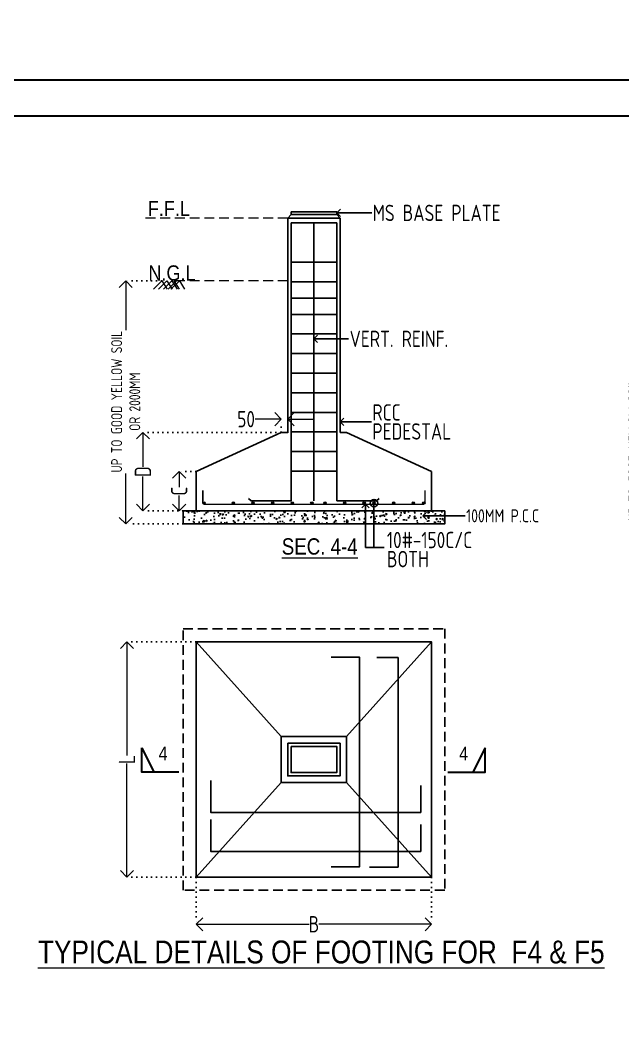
# Model space of a CAD drawing. Header units: inches. Extents: x -605 to 2991212, y -2872845 to 0.
# Drawn here: x 2405905 to 2415120, y -2129042 to -2113589 of the extents above; entities that cross this region are included whole.
import ezdxf
from ezdxf import colors
from ezdxf.entities.mleader import LeaderData, LeaderLine
from ezdxf.enums import TextEntityAlignment as Align
from ezdxf.math import Vec2, Vec3

# ---------------------------------------------------------------- set-up
doc = ezdxf.new("R2010")
doc.units = ezdxf.units.IN
doc.header["$LTSCALE"] = 600
doc.header["$MEASUREMENT"] = 0
for name, pattern in [('DASHED2', [0.375, 0.25, -0.125]), ('DOT2', [0.125, 0, -0.125]), ('HIDDEN', [0.375, 0.25, -0.125])]:
    doc.linetypes.add(name, pattern=pattern)
for name, color, linetype, lineweight in [('BLOCK', 7, 'Continuous', 30), ('L4', 4, 'Continuous', 30), ('PV_TEXT_ROMANS', 7, 'Continuous', 0), ('rDIMension', 1, 'Continuous', 18), ('rPCC DASH', 9, 'HIDDEN', 15), ('rRCC 1', 3, 'Continuous', 25), ('rRCC 2', 40, 'Continuous', 15), ('rREINF 1', 1, 'Continuous', 25), ('rSHEET', 2, 'Continuous', 30), ('TEXT3', 7, 'Continuous', 30), ('TEXT6', 6, 'Continuous', 50)]:
    doc.layers.add(name, color=color, linetype=linetype, lineweight=lineweight)
doc.layers.add('S&T_HATCH', color=7, linetype='Continuous')
doc.styles.add('DIM', font='geniso.shx', dxfattribs={"width": 0.85})
doc.styles.add('J.P', font='ARIALN.TTF')
doc.styles.add('ROMANS', font='arial.ttf')
doc.styles.add('TEXT3', font='geniso.shx')
doc.dimstyles.new('ST-150', dxfattribs={"dimscale": 75, "dimtxt": 3, "dimasz": 2, "dimexe": 0.18, "dimexo": 0.0625, "dimgap": 0.2, "dimtad": 0, "dimdec": 0, "dimlfac": 2, "dimzin": 0, "dimdsep": 46, "dimtxsty": 'DIM', "dimblk": 'OPEN90', "dimcen": 0.09, "dimclrd": 256, "dimclrt": 7, "dimadec": 0, "dimazin": 0, "dimtfac": 1, "dimtdec": 0, "dimtofl": 0, "dimtmove": 0, "dimatfit": 3, "dimldrblk": 'OPEN90', "dimfxl": 1, "dimtolj": 1, "dimtzin": 0, "dimlwd": -1, "dimarcsym": 0})
doc.dimstyles.new('ST-50', dxfattribs={"dimscale": 100, "dimtxt": 2.5, "dimasz": 2, "dimexe": 0.18, "dimexo": 0.0625, "dimgap": 0.2, "dimtad": 0, "dimdec": 0, "dimlfac": 0.5, "dimzin": 0, "dimdsep": 46, "dimtxsty": 'DIM', "dimblk": 'OPEN90', "dimcen": 0.09, "dimclrd": 256, "dimclrt": 7, "dimadec": 0, "dimazin": 0, "dimtfac": 1, "dimtdec": 0, "dimtofl": 0, "dimtmove": 0, "dimatfit": 3, "dimldrblk": 'OPEN90', "dimfxl": 1, "dimtolj": 1, "dimtzin": 0, "dimlwd": -1, "dimarcsym": 0})

# ---------------------------------------------------------------- blocks, each defined once
blk = doc.blocks.new('_Open90')
at = {"color": 0, "linetype": 'ByBlock', "lineweight": -2}
for p, q in [((0, 0), (-1, 0)), ((-0.5, 0.5), (0, 0)), ((0, 0), (-0.5, -0.5))]:
    blk.add_line(p, q, dxfattribs=at)
blk = doc.blocks.new('*D26')
at = {"layer": 'Defpoints', "color": 0, "transparency": 16777216}
for p in [(2415430.485685596, -2118319.388490241), (2417313.856515855, -2118319.388490241), (2416309.080158251, -2122038.75070805)]:
    blk.add_point(p, dxfattribs=at)
at = {"layer": 'rDIMension', "color": 0, "linetype": 'DOT2', "lineweight": -2, "transparency": 16777216}
for p, q in [((2417307.606515855, -2118319.388490241), (2415412.485685596, -2118319.388490241)), ((2416302.830158251, -2122038.75070805), (2415412.485685596, -2122038.75070805))]:
    blk.add_line(p, q, dxfattribs=at)
at = {"layer": 'rDIMension', "transparency": 16777216}
for p, q in [((2415430.485685596, -2118519.388490241), (2415430.485685596, -2119071.14888398)), ((2415430.485685596, -2121838.75070805), (2415430.485685596, -2121264.492983981))]:
    blk.add_line(p, q, dxfattribs=at)
at = {"layer": 'rDIMension', "transparency": 16777216, "xscale": 200, "yscale": 200, "zscale": 200}
for p, rotation in [((2415430.485685596, -2118319.388490241), 90), ((2415430.485685596, -2122038.75070805), 270)]:
    blk.add_blockref('_Open90', p, dxfattribs=dict(at, rotation=rotation))
at = {"layer": 'rDIMension', "color": 7, "transparency": 16777216, "insert": (2415430.485685595, -2120167.82093398), "char_height": 250, "attachment_point": 5, "rotation": 90, "style": 'DIM'}
blk.add_mtext('\\A1;{\\H0.66667x;UP TO GOOD YELLOW SOIL\\POR 2000MM}', dxfattribs=at)
blk = doc.blocks.new('*D483')
at = {"layer": 'Defpoints', "color": 0, "linetype": 'ByBlock'}
for p in [(2407518.172518613, -2117579.841389418), (2408071.543348868, -2117579.841389418), (2408396.766991268, -2121299.203607227)]:
    blk.add_point(p, dxfattribs=at)
at = {"layer": 'rDIMension', "color": 0, "linetype": 'DOT2', "lineweight": -2}
for p, q in [((2408065.293348868, -2117579.841389418), (2407500.172518613, -2117579.841389418)), ((2408390.516991268, -2121299.203607227), (2407500.172518613, -2121299.203607227))]:
    blk.add_line(p, q, dxfattribs=at)
at = {"layer": 'rDIMension'}
for p, q in [((2407518.172518613, -2117779.841389418), (2407518.172518613, -2118331.601783158)), ((2407518.172518613, -2121099.203607227), (2407518.172518613, -2120524.945883159))]:
    blk.add_line(p, q, dxfattribs=at)
at = {"layer": 'rDIMension', "linetype": 'ByBlock', "xscale": 200, "yscale": 200, "zscale": 200}
for p, rotation in [((2407518.172518613, -2117579.841389418), 90), ((2407518.172518613, -2121299.203607227), 270)]:
    blk.add_blockref('_Open90', p, dxfattribs=dict(at, rotation=rotation))
at = {"layer": 'rDIMension', "color": 7, "linetype": 'ByBlock', "insert": (2407518.172518613, -2119428.273833159), "char_height": 250, "attachment_point": 5, "rotation": 90, "style": 'DIM'}
blk.add_mtext('\\A1;{\\H0.66667x;UP TO GOOD YELLOW SOIL\\POR 2000MM}', dxfattribs=at)
blk = doc.blocks.new('*D484')
at = {"layer": 'Defpoints', "color": 0, "linetype": 'ByBlock'}
for p in [(2409896.766991257, -2119695.393636094), (2409896.766991257, -2119899.203607227), (2409996.766991257, -2119899.203607227)]:
    blk.add_point(p, dxfattribs=at)
at = {"layer": 'rDIMension'}
for p, q in [((2409696.766991257, -2119695.393636094), (2409496.766991257, -2119695.393636094)), ((2410196.766991257, -2119695.393636094), (2410396.766991257, -2119695.393636094))]:
    blk.add_line(p, q, dxfattribs=at)
at = {"layer": 'rDIMension', "color": 0, "linetype": 'DOT2', "lineweight": -2}
for p, q in [((2409896.766991257, -2119892.953607227), (2409896.766991257, -2119677.393636094)), ((2409996.766991257, -2119892.953607227), (2409996.766991257, -2119677.393636094))]:
    blk.add_line(p, q, dxfattribs=at)
at = {"layer": 'rDIMension', "linetype": 'ByBlock', "xscale": 200, "yscale": 200, "zscale": 200}
blk.add_blockref('_Open90', (2409896.766991257, -2119695.393636094), dxfattribs=at)
at = {"layer": 'rDIMension', "linetype": 'ByBlock', "xscale": 200, "yscale": 200, "zscale": 200, "rotation": 180}
blk.add_blockref('_Open90', (2409996.766991257, -2119695.393636094), dxfattribs=at)
at = {"layer": 'rDIMension', "color": 7, "linetype": 'ByBlock', "insert": (2409359.80832984, -2119695.393636094), "char_height": 250, "attachment_point": 5, "style": 'DIM'}
blk.add_mtext('\\A1;50', dxfattribs=at)
blk = doc.blocks.new('*D485')
at = {"layer": 'Defpoints', "color": 0, "linetype": 'ByBlock'}
for p in [(2408336.383047216, -2120499.203607227), (2408596.766991268, -2120499.203607227), (2408596.766991268, -2121099.203607226)]:
    blk.add_point(p, dxfattribs=at)
at = {"layer": 'rDIMension', "color": 0, "linetype": 'DOT2', "lineweight": -2}
for p, q in [((2408590.516991268, -2120499.203607227), (2408318.383047216, -2120499.203607227)), ((2408590.516991268, -2121099.203607226), (2408318.383047216, -2121099.203607226))]:
    blk.add_line(p, q, dxfattribs=at)
at = {"layer": 'rDIMension'}
for p, q in [((2408336.383047216, -2120699.203607227), (2408336.383047216, -2120736.703607227)), ((2408336.383047216, -2120899.203607226), (2408336.383047216, -2120861.703607227))]:
    blk.add_line(p, q, dxfattribs=at)
at = {"layer": 'rDIMension', "linetype": 'ByBlock', "xscale": 200, "yscale": 200, "zscale": 200}
for p, rotation in [((2408336.383047216, -2120499.203607227), 90), ((2408336.383047216, -2121099.203607226), 270)]:
    blk.add_blockref('_Open90', p, dxfattribs=dict(at, rotation=rotation))
at = {"layer": 'rDIMension', "color": 7, "linetype": 'ByBlock', "insert": (2408336.383047216, -2120799.203607227), "char_height": 250, "attachment_point": 5, "rotation": 90, "style": 'DIM'}
blk.add_mtext('\\A1;C', dxfattribs=at)
blk = doc.blocks.new('*D486')
at = {"layer": 'Defpoints', "color": 0, "linetype": 'ByBlock'}
for p in [(2407781.148828698, -2119899.203607227), (2409896.766991257, -2119899.203607227), (2408396.766991268, -2121099.203607227)]:
    blk.add_point(p, dxfattribs=at)
at = {"layer": 'rDIMension', "color": 0, "linetype": 'DOT2', "lineweight": -2}
for p, q in [((2409890.516991257, -2119899.203607227), (2407763.148828698, -2119899.203607227)), ((2408390.516991268, -2121099.203607227), (2407763.148828698, -2121099.203607227))]:
    blk.add_line(p, q, dxfattribs=at)
at = {"layer": 'rDIMension'}
for p, q in [((2407781.148828698, -2120099.203607227), (2407781.148828698, -2120426.078607227)), ((2407781.148828698, -2120899.203607227), (2407781.148828698, -2120572.328607227))]:
    blk.add_line(p, q, dxfattribs=at)
at = {"layer": 'rDIMension', "linetype": 'ByBlock', "xscale": 200, "yscale": 200, "zscale": 200}
for p, rotation in [((2407781.148828698, -2119899.203607227), 90), ((2407781.148828698, -2121099.203607227), 270)]:
    blk.add_blockref('_Open90', p, dxfattribs=dict(at, rotation=rotation))
at = {"layer": 'rDIMension', "color": 7, "linetype": 'ByBlock', "insert": (2407781.148828698, -2120499.203607227), "char_height": 250, "attachment_point": 5, "rotation": 90, "style": 'DIM'}
blk.add_mtext('\\A1;D', dxfattribs=at)
blk = doc.blocks.new('*D487')
at = {"layer": 'Defpoints', "color": 0, "linetype": 'ByBlock'}
for p in [(2408596.766991268, -2123105.360755669), (2407537.28050283, -2126705.360755669), (2408596.766991268, -2126705.360755669)]:
    blk.add_point(p, dxfattribs=at)
at = {"layer": 'rDIMension', "color": 0, "linetype": 'DOT2', "lineweight": -2}
for p, q in [((2408590.516991268, -2123105.360755669), (2407519.28050283, -2123105.360755669)), ((2408590.516991268, -2126705.360755669), (2407519.28050283, -2126705.360755669))]:
    blk.add_line(p, q, dxfattribs=at)
at = {"layer": 'rDIMension'}
for p, q in [((2407537.28050283, -2123305.360755669), (2407537.28050283, -2124842.860755669)), ((2407537.28050283, -2126505.360755669), (2407537.28050283, -2124967.860755669))]:
    blk.add_line(p, q, dxfattribs=at)
at = {"layer": 'rDIMension', "linetype": 'ByBlock', "xscale": 200, "yscale": 200, "zscale": 200}
for p, rotation in [((2407537.28050283, -2123105.360755669), 90), ((2407537.28050283, -2126705.360755669), 270)]:
    blk.add_blockref('_Open90', p, dxfattribs=dict(at, rotation=rotation))
at = {"layer": 'rDIMension', "color": 7, "linetype": 'ByBlock', "insert": (2407537.28050283, -2124905.360755669), "char_height": 250, "attachment_point": 5, "rotation": 90, "style": 'DIM'}
blk.add_mtext('\\A1;L', dxfattribs=at)
blk = doc.blocks.new('*D488')
at = {"layer": 'Defpoints', "color": 0, "linetype": 'ByBlock'}
for p in [(2408596.766991268, -2126705.360755669), (2412196.766991267, -2126705.360755669), (2412196.766991267, -2127426.44806709)]:
    blk.add_point(p, dxfattribs=at)
at = {"layer": 'rDIMension', "color": 0, "linetype": 'DOT2', "lineweight": -2}
for p, q in [((2408596.766991268, -2126711.610755669), (2408596.766991268, -2127444.44806709)), ((2412196.766991267, -2126711.610755669), (2412196.766991267, -2127444.44806709))]:
    blk.add_line(p, q, dxfattribs=at)
at = {"layer": 'rDIMension'}
for p, q in [((2408796.766991268, -2127426.44806709), (2410323.641991268, -2127426.44806709)), ((2411996.766991267, -2127426.44806709), (2410469.891991268, -2127426.44806709))]:
    blk.add_line(p, q, dxfattribs=at)
at = {"layer": 'rDIMension', "linetype": 'ByBlock', "xscale": 200, "yscale": 200, "zscale": 200, "rotation": 180}
blk.add_blockref('_Open90', (2408596.766991268, -2127426.44806709), dxfattribs=at)
at = {"layer": 'rDIMension', "linetype": 'ByBlock', "xscale": 200, "yscale": 200, "zscale": 200}
blk.add_blockref('_Open90', (2412196.766991267, -2127426.44806709), dxfattribs=at)
at = {"layer": 'rDIMension', "color": 7, "linetype": 'ByBlock', "insert": (2410396.766991268, -2127426.44806709), "char_height": 250, "attachment_point": 5, "style": 'DIM'}
blk.add_mtext('\\A1;B', dxfattribs=at)
blk = doc.blocks.new('SMH-1')
at = {"layer": 'L4'}
for points in [[(0, 0), (814.6229330631322, 0), (814.6229330631322, 534.8206034718023)], [(814.6229330631322, 534.8206034718023), (546.0281598753063, 0)]]:
    blk.add_lwpolyline(points, dxfattribs=at)
at = {"layer": 'TEXT6', "style": 'ROMANS', "width": 0.85}
blk.add_attdef('SEC', text='', height=300, dxfattribs=at).set_placement((346.3707409001945, 410.1505165286653), align=Align.MIDDLE_CENTER)
blk = doc.blocks.new('_DotBlank')
at = {"color": 0, "linetype": 'ByBlock', "lineweight": -2}
blk.add_line((-0.5, 0), (-1, 0), dxfattribs=at)
blk.add_circle((0, 0), 0.5, dxfattribs=at)

msp = doc.modelspace()

# ---------------------------------------------------------------- hatches: boundary and pattern name
at = {"layer": 'rRCC 2'}
h = msp.add_hatch(color=256, dxfattribs=at)
h.dxf.hatch_style = 1
edge = h.paths.add_edge_path()
edge.add_arc((2408715.467771207, -2120980.502827287), 18.70077993899758, 0, 360)
h = msp.add_hatch(color=256, dxfattribs=at)
h.dxf.hatch_style = 1
edge = h.paths.add_edge_path()
edge.add_arc((2409165.467771197, -2120980.502827287), 18.70077993899758, 0, 360)
h = msp.add_hatch(color=256, dxfattribs=at)
h.dxf.hatch_style = 1
edge = h.paths.add_edge_path()
edge.add_arc((2409465.467771197, -2120980.502827287), 18.70077993899758, 0, 360)
h = msp.add_hatch(color=256, dxfattribs=at)
h.dxf.hatch_style = 1
edge = h.paths.add_edge_path()
edge.add_arc((2409765.467771197, -2120980.502827287), 18.70077993899758, 0, 360)
h = msp.add_hatch(color=256, dxfattribs=at)
h.dxf.hatch_style = 1
edge = h.paths.add_edge_path()
edge.add_arc((2410065.467771197, -2120980.502827287), 18.70077993899758, 0, 360)
h = msp.add_hatch(color=256, dxfattribs=at)
h.dxf.hatch_style = 1
edge = h.paths.add_edge_path()
edge.add_arc((2410365.467771197, -2120980.502827287), 18.70077993899758, 0, 360)
h = msp.add_hatch(color=256, dxfattribs=at)
h.dxf.hatch_style = 1
edge = h.paths.add_edge_path()
edge.add_arc((2410565.467771196, -2120980.502827287), 18.70077993899758, 0, 360)
h = msp.add_hatch(color=256, dxfattribs=at)
h.dxf.hatch_style = 1
edge = h.paths.add_edge_path()
edge.add_arc((2410865.467771196, -2120980.502827287), 18.70077993899758, 0, 360)
h = msp.add_hatch(color=256, dxfattribs=at)
h.dxf.hatch_style = 1
edge = h.paths.add_edge_path()
edge.add_arc((2411165.467771196, -2120980.502827287), 18.70077993899758, 0, 360)
h = msp.add_hatch(color=256, dxfattribs=at)
h.dxf.hatch_style = 1
edge = h.paths.add_edge_path()
edge.add_arc((2411315.467771207, -2120980.502827287), 18.70077993899758, 0, 360)
h = msp.add_hatch(color=256, dxfattribs=at)
h.dxf.hatch_style = 1
edge = h.paths.add_edge_path()
edge.add_arc((2411615.467771207, -2120980.502827287), 18.70077993899758, 0, 360)
h = msp.add_hatch(color=256, dxfattribs=at)
h.dxf.hatch_style = 1
edge = h.paths.add_edge_path()
edge.add_arc((2411915.467771207, -2120980.502827287), 18.70077993899758, 0, 360)
h = msp.add_hatch(color=256, dxfattribs=at)
h.dxf.hatch_style = 1
edge = h.paths.add_edge_path()
edge.add_arc((2412078.066211329, -2120980.502827288), 18.70077993899758, 0, 360)
at = {"layer": 'S&T_HATCH', "linetype": 'ByBlock', "transparency": 33554559}
h = msp.add_hatch(dxfattribs=at)
h.set_pattern_fill('AR-CONC', color=256, scale=30)
h.set_pattern_definition([(49.99999999999999, (27154.09482435277, -89134.83970444556), (215.178054780226, -18.82564049477853), [22.5, -247.5]), (355, (27154.09482435277, -89134.83970444556), (-41.6254000839, 225.6576401100035), [18, -198]), (100.45144446, (27172.02632865277, -89136.40850764557), (173.5526540181336, 206.8319972905888), [19.12205759999996, -210.3426335999997]), (46.18420000000001, (27154.09482435277, -89074.83970444556), (320.1723992014717, -49.65578423792296), [33.75, -371.25]), (96.63563549, (27180.77584785277, -89078.97769654557), (280.3985837022685, 292.2355802323651), [28.6831026, -315.5141279999999]), (351.1841639899999, (27154.09482435277, -89074.83970444556), (280.3985835164319, 292.2355800809971), [27, -297.0000003]), (21, (27184.09482435277, -89089.83970444556), (179.0721156355385, -120.7856671996016), [22.5, -247.5]), (326.0000000000001, (27184.09482435277, -89089.83970444556), (72.99459957647451, 217.5450135140559), [18, -198]), (71.45144474, (27199.01750055277, -89099.90517664555), (252.0667130189913, 96.75934584190615), [19.122057, -210.3426336]), (37.50000000000001, (27154.09482435277, -89134.83970444556), (3.647956595187201, 99.86815614939344), [0, -195.6, 0, -201, 0, -198.75]), (7.499999999999999, (27154.09482435277, -89134.83970444556), (78.92086123264458, 118.3235135647081), [0, -114.6, 0, -191.1, 0, -75.75]), (327.5, (27087.19482435277, -89134.83970444556), (160.1467308517227, -6.766461520313927), [0, -75, 0, -234, 0, -310.5]), (317.5, (27057.19482435277, -89134.83970444556), (174.9558508027159, 30.03149469969532), [0, -97.5, 0, -155.4, 0, -220.5])])
h.paths.add_polyline_path([(2412396.766991268, -2121099.203607227), (2408396.766991268, -2121099.203607226), (2408396.766991268, -2121299.203607226), (2412396.766991268, -2121299.203607227)])

# ---------------------------------------------------------------- linework, layer by layer
at = {"color": 7, "linetype": 'DASHED2'}
msp.add_lwpolyline([(2408396.766991268, -2126905.360755669), (2408396.766991268, -2122905.360755669), (2412396.766991268, -2122905.360755669), (2412396.766991268, -2126905.360755669)], close=True, dxfattribs=at)
at = {"color": 1, "linetype": 'ByBlock'}
for points in [[(2408596.766991268, -2126705.360755669), (2408596.766991268, -2123105.360755669), (2412196.766991268, -2123105.360755669), (2412196.766991268, -2126705.360755669)], [(2409896.766991257, -2124555.360755669), (2409896.766991257, -2125255.360755669), (2410896.766991257, -2125255.360755669), (2410896.766991257, -2124555.360755669)]]:
    msp.add_lwpolyline(points, close=True, dxfattribs=at)
for points in [[(2409896.766991257, -2124555.360755669), (2408596.766991268, -2123105.360755669)], [(2410896.766991257, -2124555.360755669), (2412196.766991267, -2123105.360755669)], [(2409896.766991257, -2125255.360755669), (2408596.766991268, -2126705.360755669)], [(2410896.766991257, -2125255.360755669), (2412196.766991267, -2126705.360755669)]]:
    msp.add_lwpolyline(points, dxfattribs=at)
at = {"color": 3, "linetype": 'ByBlock'}
msp.add_lwpolyline([(2409996.766991257, -2124655.360755669), (2409996.766991257, -2125155.360755669), (2410796.766991257, -2125155.360755669), (2410796.766991257, -2124655.360755669)], close=True, dxfattribs=at)
at = {"color": 2, "linetype": 'ByBlock'}
msp.add_lwpolyline([(2410046.766991257, -2124705.360755669), (2410046.766991257, -2125105.360755669), (2410746.766991257, -2125105.360755669), (2410746.766991257, -2124705.360755669)], close=True, dxfattribs=at)
at = {"layer": 'rPCC DASH'}
for p, q in [((2409996.766991257, -2116619.841389418), (2407797.357391839, -2116619.841389418)), ((2409996.766991257, -2117579.841389418), (2408215.208242743, -2117579.841389418))]:
    msp.add_line(p, q, dxfattribs=at)
at = {"layer": 'rRCC 1', "color": 0}
for p, q in [((2409996.766991257, -2116619.841389418), (2410046.766991257, -2116562.259109719)), ((2410746.766991257, -2116562.259109719), (2410796.766991257, -2116619.841389418))]:
    msp.add_line(p, q, dxfattribs=at)
at = {"layer": 'rRCC 1'}
for p, q in [((2409996.766991257, -2119899.203607227), (2409996.766991257, -2116619.841389419)), ((2409996.766991257, -2116619.841389418), (2410796.766991257, -2116619.841389418)), ((2410796.766991257, -2119899.203607227), (2410796.766991257, -2116619.841389418)), ((2408596.766991268, -2120499.203607226), (2409896.766991257, -2119899.203607227)), ((2409996.766991257, -2119899.203607227), (2409896.766991257, -2119899.203607227)), ((2410796.766991256, -2119899.203607227), (2410896.766991256, -2119899.203607227)), ((2412196.766991267, -2120499.203607227), (2410896.766991256, -2119899.203607227)), ((2408596.766991268, -2121099.203607226), (2408596.766991268, -2120499.203607226)), ((2412196.766991267, -2121099.203607227), (2412196.766991267, -2120499.203607227))]:
    msp.add_line(p, q, dxfattribs=at)
at = {"layer": 'rRCC 1', "color": 2}
for p, q in [((2410046.766991257, -2120945.328841206), (2410046.766991257, -2116691.831727351)), ((2410046.766991257, -2116691.831727351), (2410746.766991257, -2116691.831727351)), ((2410046.766991257, -2120945.328841206), (2410046.766991257, -2116691.831727351)), ((2410396.766991257, -2120945.328841206), (2410396.766991257, -2116691.831727351)), ((2410396.766991258, -2120945.328841206), (2410396.766991258, -2116691.831727351)), ((2410746.766991257, -2120945.328841206), (2410746.766991257, -2116691.831727351)), ((2410046.766991257, -2117291.831727351), (2410746.766991257, -2117291.831727351)), ((2410046.766991257, -2117591.831727351), (2410746.766991257, -2117591.831727351)), ((2410046.766991257, -2117842.09410877), (2410746.766991257, -2117842.09410877)), ((2410046.766991257, -2118091.831727351), (2410746.766991257, -2118091.831727351)), ((2410046.766991257, -2118391.831727351), (2410746.766991257, -2118391.831727351)), ((2410046.766991257, -2118691.831727351), (2410746.766991257, -2118691.831727351)), ((2410046.766991257, -2118991.831727351), (2410746.766991257, -2118991.831727351)), ((2410046.766991257, -2119291.831727351), (2410746.766991257, -2119291.831727351)), ((2410046.766991257, -2119591.831727351), (2410746.766991257, -2119591.831727351)), ((2410046.766991257, -2119891.831727351), (2410746.766991257, -2119891.831727351)), ((2410046.766991257, -2120191.831727351), (2410746.766991257, -2120191.831727351)), ((2410046.766991257, -2120491.831727351), (2410746.766991257, -2120491.831727351)), ((2409438.606991257, -2120945.328841206), (2409398.486225195, -2120911.328257216)), ((2410046.766991257, -2120945.328841206), (2409438.606991257, -2120945.328841206)), ((2410746.766991257, -2120945.328841206), (2411354.926991257, -2120945.328841206)), ((2411354.926991257, -2120945.328841206), (2411395.04775732, -2120911.328257216))]:
    msp.add_line(p, q, dxfattribs=at)
at = {"layer": 'rRCC 1', "color": 0}
msp.add_lwpolyline([(2410046.766991257, -2116521.426633669), (2410746.766991257, -2116521.426633669), (2410746.766991257, -2116562.259109719), (2410046.766991257, -2116562.259109719)], close=True, dxfattribs=at)
at = {"layer": 'rRCC 1'}
msp.add_lwpolyline([(2408396.766991268, -2121099.203607226), (2412396.766991268, -2121099.203607227), (2412396.766991268, -2121299.203607227), (2408396.766991268, -2121299.203607226)], close=True, dxfattribs=at)
at = {"layer": 'rRCC 1', "color": 2}
for points in [[(2410659.811242749, -2123339.017316613), (2411095.991102216, -2123339.017316613), (2411095.991102216, -2126546.976907987), (2410659.811242749, -2126546.976907987)], [(2411357.144108912, -2123344.583796961), (2411684.20928896, -2123344.583796961), (2411684.20928896, -2126552.543388334), (2411248.029429493, -2126552.543388334)], [(2412029.258577952, -2125303.245491664), (2412029.258577952, -2125715.079252039), (2408817.815138048, -2125715.079252039), (2408817.815138048, -2125225.716285448)], [(2412029.258577952, -2125900.423581134), (2412029.258577952, -2126312.257341508), (2408817.815138048, -2126312.257341508), (2408817.815138048, -2125822.894374918)]]:
    msp.add_lwpolyline(points, dxfattribs=at)
at = {"layer": 'rRCC 2'}
for p, q in [((2408071.543348868, -2117579.841389418), (2407943.664034719, -2117707.898274511)), ((2408148.636545727, -2117579.841389418), (2408020.757231578, -2117707.898274511)), ((2408071.543348868, -2117579.841389418), (2408151.353416099, -2117707.898274511)), ((2408224.481710259, -2117579.841389418), (2408096.60239611, -2117707.898274511)), ((2408148.636545727, -2117579.841389418), (2408228.446612957, -2117707.898274511)), ((2408296.715581252, -2117579.841389418), (2408168.836267103, -2117707.898274511)), ((2408338.864961619, -2117579.841389418), (2408210.98564747, -2117707.898274511)), ((2408224.481710259, -2117579.841389418), (2408304.291777489, -2117707.898274511)), ((2408256.701233425, -2117579.841389418), (2408336.511300655, -2117707.898274511)), ((2408338.864961619, -2117579.841389418), (2408418.67502885, -2117707.898274511))]:
    msp.add_line(p, q, dxfattribs=at)
for points in [[(2408696.766991268, -2120789.203607226), (2408696.766991268, -2120980.502827287)], [(2408696.766991268, -2120980.502827287), (2408696.766991268, -2120789.203607227)], [(2412096.766991268, -2120980.502827288), (2412096.766991268, -2120789.203607227)], [(2408715.467771207, -2120999.203607226), (2412078.066211329, -2120999.203607227)]]:
    msp.add_lwpolyline(points, dxfattribs=at)
for centre in [(2408715.467771207, -2120980.502827287), (2408715.467771207, -2120980.502827287), (2409165.467771197, -2120980.502827287), (2409165.467771197, -2120980.502827287), (2409465.467771197, -2120980.502827287), (2409465.467771197, -2120980.502827287), (2409765.467771197, -2120980.502827287), (2409765.467771197, -2120980.502827287), (2410065.467771197, -2120980.502827287), (2410065.467771197, -2120980.502827287), (2410365.467771197, -2120980.502827287), (2410365.467771197, -2120980.502827287), (2410565.467771196, -2120980.502827287), (2410565.467771196, -2120980.502827287), (2410865.467771196, -2120980.502827287), (2410865.467771196, -2120980.502827287), (2411165.467771196, -2120980.502827287), (2411165.467771196, -2120980.502827287), (2411315.467771207, -2120980.502827287), (2411315.467771207, -2120980.502827287), (2411615.467771207, -2120980.502827287), (2411615.467771207, -2120980.502827287), (2411915.467771207, -2120980.502827287), (2411915.467771207, -2120980.502827287), (2412078.066211329, -2120980.502827288), (2412078.066211329, -2120980.502827288)]:
    msp.add_circle(centre, 18.70077993899758, dxfattribs=at)
at = {"layer": 'rSHEET'}
msp.add_lwpolyline([(2379156.985346987, -2155416.219852084), (2437014.36531185, -2155416.219852084), (2437014.36531185, -2114506.919551145), (2379156.985346987, -2114506.919551145)], close=True, dxfattribs=at)
msp.add_lwpolyline([(2380121.275013069, -2154866.230354306), (2436050.075645769, -2154866.230354306, 0.414213562373095), (2436463.342645519, -2154452.963354557), (2436463.342645519, -2115470.176048673, 0.414213562373095), (2436050.07564577, -2115056.909048924), (2380121.275013069, -2115056.909048924, 0.414213562373095), (2379708.008013319, -2115470.176048673), (2379708.008013319, -2154452.963354557, 0.414213562373095)], format="xyb", close=True, dxfattribs=at)

# ---------------------------------------------------------------- block references
at = {"layer": 'BLOCK'}
ref = msp.add_blockref('SMH-1', (2408331.959720579, -2125100.213926171), dxfattribs=dict(at, xscale=-0.6985281548173935, yscale=0.6985281548173935, zscale=0.6985281548173935))
ref.add_attrib('SEC', '4', dxfattribs={"layer": 'TEXT6', "height": 209.558446445218, "style": 'ROMANS', "width": 0.85}).set_placement((2408090.010006055, -2124813.712242663), align=Align.MIDDLE_CENTER)
at = {"layer": 'BLOCK', "xscale": 0.6985281548173935, "yscale": 0.6985281548173935, "zscale": 0.6985281548173935}
msp.add_blockref('SMH-1', (2412445.221590893, -2125100.213926171), dxfattribs=at).add_auto_attribs({'SEC': '4'})

# ---------------------------------------------------------------- texts
at = {"layer": 'PV_TEXT_ROMANS', "style": 'J.P'}
for s, height, p in [('%%USEC. 4-4', 250, (2410485.529730992, -2121643.936642539)), ('%%UTYPICAL DETAILS OF FOOTING FOR  F4 & F5', 350, (2410509.826725323, -2127850.41499548))]:
    msp.add_text(s, height=height, rotation=359.9999999999999, dxfattribs=at).set_placement(p, align=Align.MIDDLE)
at = {"layer": 'rDIMension', "color": 7, "char_height": 250, "attachment_point": 4, "line_spacing_factor": 0.7, "style": 'DIM'}
for s, insert in [('\\A1;RCC\\PPEDESTAL', (2411290.083692436, -2119738.188349986)), ('\\A1;10#-150C/C\\PBOTH', (2411512.124670142, -2121691.372877988))]:
    msp.add_mtext(s, dxfattribs=dict(at, insert=insert))
at = {"layer": 'rDIMension', "color": 7, "insert": (2412724.523448326, -2121174.792435354), "char_height": 200, "attachment_point": 4, "style": 'DIM'}
msp.add_mtext('\\A1;100MM P.C.C', dxfattribs=at)
at = {"layer": 'rRCC 2', "color": 7, "char_height": 250, "attachment_point": 4, "style": 'DIM'}
for s, insert in [('\\A1;MS BASE PLATE', (2411295.139904572, -2116539.067147129)), ('\\A1;VERT. REINF.', (2410942.533736232, -2118466.322172508))]:
    msp.add_mtext(s, dxfattribs=dict(at, insert=insert))
at = {"layer": 'TEXT3', "style": 'ROMANS', "width": 0.85}
for s, p in [('F.F.L', (2407856.170300688, -2116586.577186333)), ('N.G.L', (2407865.649484052, -2117574.354549131))]:
    msp.add_text(s, height=232.5536011379122, dxfattribs=at).set_placement(p)

# ---------------------------------------------------------------- dimensions: what is measured, and where the dimension line sits
at = {"layer": 'rDIMension'}
for base, p1, p2, picture, middle in [((2407518.172518613, -2117579.841389418), (2408396.766991268, -2121299.203607227), (2408071.543348868, -2117579.841389418), '*D483', (2407518.172518613, -2119428.273833159)), ((2415430.485685596, -2118319.388490241), (2416309.08015825, -2122038.750708049), (2417313.856515854, -2118319.38849024), '*D26', (2415430.485685595, -2120167.82093398))]:
    dim = msp.add_linear_dim(base=base, p1=p1, p2=p2, angle=90, text='{\\H0.66667x;UP TO GOOD YELLOW SOIL\\POR 2000MM}', dimstyle='ST-50', dxfattribs=at)
    dim.commit()
    dim.dimension.update_dxf_attribs({"geometry": picture, "text_midpoint": middle, "dimtype": 160})
dim = msp.add_linear_dim(base=(2409896.766991257, -2119695.393636094), p1=(2409996.766991257, -2119899.203607227), p2=(2409896.766991257, -2119899.203607227), dimstyle='ST-50', dxfattribs=at)
dim.commit()
dim.dimension.update_dxf_attribs({"geometry": '*D484', "text_midpoint": (2409359.80832984, -2119695.393636094)})
for base, p1, p2, text, picture, middle in [((2407781.148828698, -2119899.203607227), (2408396.766991268, -2121099.203607227), (2409896.766991257, -2119899.203607227), 'D', '*D486', (2407781.148828698, -2120499.203607227)), ((2408336.383047216, -2120499.203607227), (2408596.766991268, -2121099.203607226), (2408596.766991268, -2120499.203607227), 'C', '*D485', (2408336.383047216, -2120799.203607227)), ((2407537.28050283, -2126705.360755669), (2408596.766991268, -2123105.360755669), (2408596.766991268, -2126705.360755669), 'L', '*D487', (2407537.28050283, -2124905.360755669))]:
    dim = msp.add_linear_dim(base=base, p1=p1, p2=p2, angle=90, text=text, dimstyle='ST-50', dxfattribs=at)
    dim.commit()
    dim.dimension.update_dxf_attribs({"geometry": picture, "text_midpoint": middle})
dim = msp.add_linear_dim(base=(2412196.766991267, -2127426.44806709), p1=(2408596.766991268, -2126705.360755669), p2=(2412196.766991267, -2126705.360755669), text='B', dimstyle='ST-50', dxfattribs=at)
dim.commit()
dim.dimension.update_dxf_attribs({"geometry": '*D488', "text_midpoint": (2410396.766991268, -2127426.44806709)})

# ---------------------------------------------------------------- leaders
at = {"layer": 'rRCC 2', "color": 7}
ml = msp.add_multileader_mtext('Standard', dxfattribs=at)
ml.set_content('\\A1;\\W0.85;(a)4-12# ', color=7, style='TEXT3')
ml.set_leader_properties(color=256, linetype='ByLayer', lineweight=-1)
ml.set_arrow_properties(name='DOTBLANK')
ml.build(insert=Vec2(0, 0))
ml.multileader.update_dxf_attribs({"text_top_attachment_type": 0, "text_bottom_attachment_type": 0, "dogleg_length": 7.469940020243327, "arrow_head_size": 187.5, "scale": 75})
ctx = ml.context
ctx.base_point, ctx.scale, ctx.char_height, ctx.arrow_head_size, ctx.landing_gap_size, ctx.plane_origin = Vec3(2449102.551911497, -2386705.75960088), 75, 250, 187.5, 6.75, Vec3(2444752.554537613, -2386753.705071154)
ctx.text_align_type = 2
notes = []
notes.append((ctx, [(0, (0, 0, 0), (0, 0), (1, 0), 1, [])]))
ctx.mtext.insert, ctx.mtext.alignment, ctx.mtext.flow_direction = Vec3(2450129.21825008, -2386574.50960088), 3, 5
ml = msp.add_multileader_mtext('Standard', dxfattribs=at)
ml.set_content('\\A1;\\W0.85;(a)4-12# ', color=7, style='TEXT3')
ml.set_leader_properties(color=256, linetype='ByLayer', lineweight=-1)
ml.set_arrow_properties(name='DOTBLANK')
ml.build(insert=Vec2(0, 0))
ml.multileader.update_dxf_attribs({"text_top_attachment_type": 0, "text_bottom_attachment_type": 0, "dogleg_length": 7.469940020243327, "arrow_head_size": 187.5, "scale": 75})
ctx = ml.context
ctx.base_point, ctx.scale, ctx.char_height, ctx.arrow_head_size, ctx.landing_gap_size, ctx.plane_origin = Vec3(2474235.518732073, -2625457.084461873), 75, 250, 187.5, 6.75, Vec3(2469885.521358189, -2625505.029932146)
ctx.text_align_type = 2
notes.append((ctx, [(0, (0, 0, 0), (0, 0), (1, 0), 1, [])]))
ctx.mtext.insert, ctx.mtext.alignment, ctx.mtext.flow_direction = Vec3(2475262.185070655, -2625325.834461873), 3, 5
at = {"layer": 'rREINF 1', "annotation_type": 0, "has_hookline": 1, "hookline_direction": 0, "horizontal_direction": (1, 1.430212185077031e-12, 0)}
for points, text_width in [([(2410746.766991257, -2116539.067147129), (2411280.139904572, -2116539.067147129)], 1976.25), ([(2410395.23961509, -2118466.322172508), (2410927.533736232, -2118466.322172508)], 1530)]:
    msp.add_leader(points, dimstyle='ST-150', override={"dimasz": 1.5}, dxfattribs=dict(at, text_width=text_width))
at = {"layer": 'rREINF 1', "annotation_type": 0, "has_hookline": 1, "hookline_direction": 0}
for points, text_width in [([(2410796.766991257, -2119738.188349986), (2411275.083692436, -2119738.188349986)], 1253.75), ([(2412062.070385582, -2121174.792435354), (2412709.523448326, -2121174.792435354)], 1122)]:
    msp.add_leader(points, dimstyle='ST-150', override={"dimasz": 1.5}, dxfattribs=dict(at, text_width=text_width))
at = {"layer": 'rREINF 1'}
for points, override in [([(2411315.467771207, -2120980.502827287), (2411315.467771207, -2121659.190616545), (2411470.556686906, -2121659.190616545)], {"dimasz": 1.5, "dimldrblk": 'DotBlank'}), ([(2411184.101119415, -2120999.203607226), (2411184.101119415, -2121659.190616545), (2411470.556686906, -2121659.190616545)], {"dimasz": 1.5})]:
    msp.add_leader(points, dimstyle='ST-150', override=override, dxfattribs=at)
for ctx, leaders in notes:
    for number, flags, end, landing, length, lines in leaders:
        leader = LeaderData()
        leader.index, (leader.has_last_leader_line, leader.has_dogleg_vector, leader.attachment_direction) = number, flags
        leader.last_leader_point, leader.dogleg_vector, leader.dogleg_length = Vec3(end), Vec3(landing), length
        for number, points, colour, breaks in lines:
            line = LeaderLine()
            line.index, line.vertices, line.color, line.breaks = number, Vec3.list(points), colors.encode_raw_color(colour), breaks
            leader.lines.append(line)
        ctx.leaders.append(leader)

doc.saveas('drawing.dxf')
